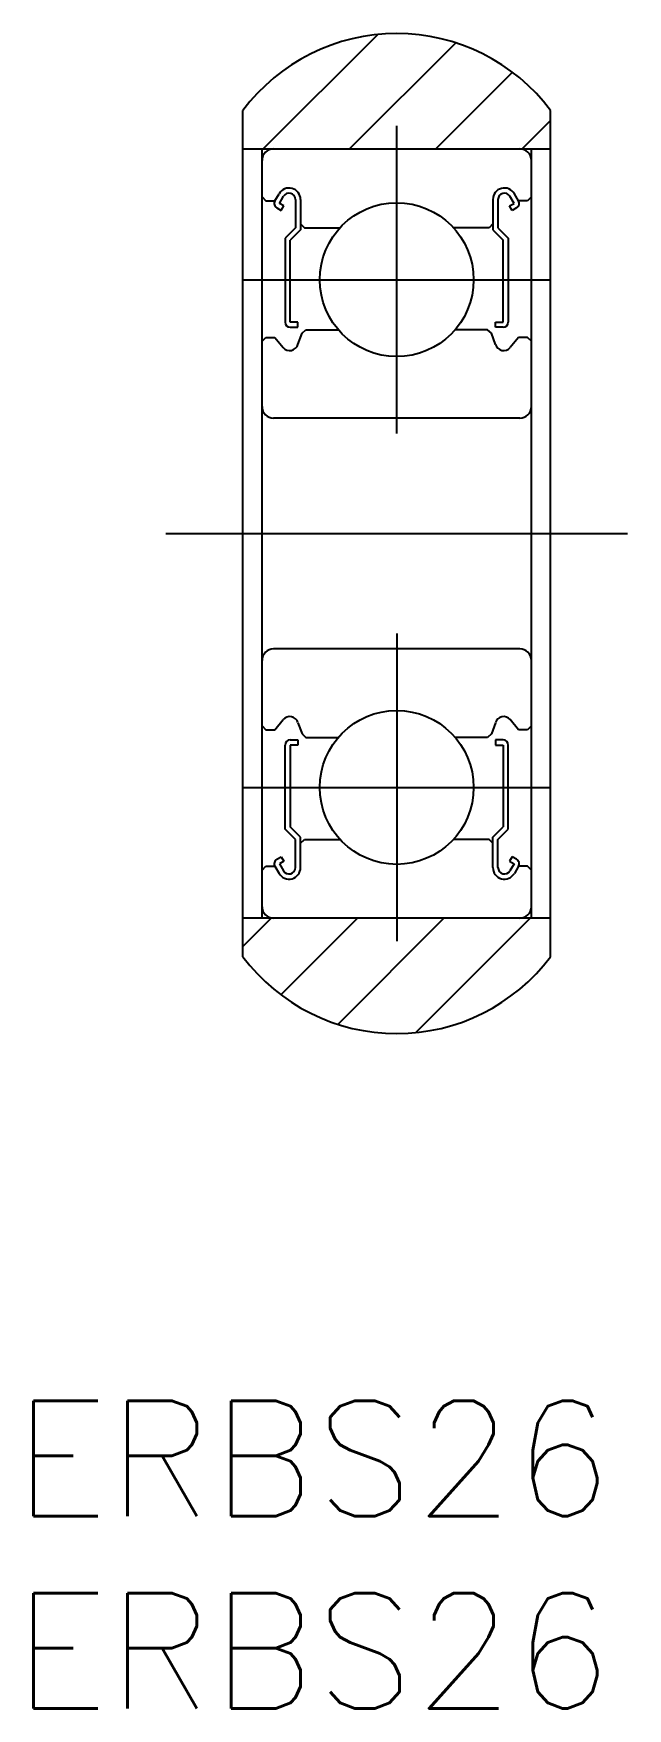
# Model space of a CAD drawing. Extents: x -9.4 to 6, y -30.5 to 13.
import ezdxf

# ---------------------------------------------------------------- set-up
doc = ezdxf.new("R2010")
doc.units = 0
doc.linetypes.add('CENTER', pattern=[50.8, 31.75, -6.35, 6.35, -6.35])
doc.layers.get('0').update_dxf_attribs({"linetype": 'CONTINUOUS'})
doc.layers.add('CENTER', color=1, linetype='CONTINUOUS')
doc.styles.get("Standard").update_dxf_attribs({"font": 'txt.shx', "height": 3, "bigfont": 'bigfont.shx'})

msp = doc.modelspace()

# ---------------------------------------------------------------- linework, layer by layer
at = {"color": 3, "linetype": 'CONTINUOUS'}
for p, q in [((-3.47, 10), (-0.495, 12.975)), ((-1.225, 10), (1.534, 12.759)), ((1.02, 10), (3.011, 11.992)), ((3.265, 10), (4, 10.735)), ((-4, -10.735), (-3.265, -10)), ((-3.011, -11.992), (-1.02, -10)), ((-1.534, -12.759), (1.225, -10)), ((0.495, -12.975), (3.47, -10))]:
    msp.add_line(p, q, dxfattribs=at)
at = {"color": 7, "linetype": 'CONTINUOUS'}
for p, q in [((-4, -11), (-4, 11)), ((4, -11), (4, 11)), ((-4, 10), (4, 10)), ((-3.5, -10), (-3.5, 10)), ((3.5, -10), (3.5, 10)), ((-3.5, 8.75), (-3.4, 8.65)), ((-3.167, 8.65), (-3.058, 8.834)), ((-3.051, 8.583), (-2.942, 8.767)), ((3.051, 8.583), (2.942, 8.767)), ((3.167, 8.65), (3.058, 8.834)), ((3.5, 8.75), (3.4, 8.65)), ((-3.4, 8.65), (-3.167, 8.65)), ((-3.118, 8.468), (-3.002, 8.401)), ((-2.936, 8.517), (-3.051, 8.583)), ((-3.002, 8.401), (-2.936, 8.517)), ((-2.633, 8.684), (-2.633, 7.95)), ((-2.5, 8.684), (-2.5, 7.895)), ((2.5, 8.684), (2.5, 7.895)), ((2.633, 8.684), (2.633, 7.95)), ((2.936, 8.517), (3.051, 8.583)), ((3.002, 8.401), (2.936, 8.517)), ((3.118, 8.468), (3.002, 8.401)), ((3.4, 8.65), (3.167, 8.65)), ((-2.633, 7.95), (-2.9, 7.683)), ((-2.5, 7.895), (-2.767, 7.628)), ((-2.5, 8.05), (-2.4, 7.95)), ((-2.4, 7.95), (-1.476, 7.95)), ((2.4, 7.95), (1.476, 7.95)), ((2.5, 8.05), (2.4, 7.95)), ((2.5, 7.895), (2.767, 7.628)), ((2.633, 7.95), (2.9, 7.683)), ((-2.9, 7.683), (-2.9, 5.498)), ((-2.767, 5.498), (-2.767, 7.628)), ((2.767, 5.498), (2.767, 7.628)), ((2.9, 7.683), (2.9, 5.498)), ((-2.567, 5.498), (-2.767, 5.498)), ((-2.767, 5.365), (-2.567, 5.365)), ((-2.567, 5.365), (-2.567, 5.498)), ((-2.461, 5.206), (-2.361, 5.3)), ((-2.361, 5.3), (-1.52, 5.3)), ((2.361, 5.3), (1.52, 5.3)), ((2.461, 5.206), (2.361, 5.3)), ((2.567, 5.365), (2.567, 5.498)), ((2.567, 5.498), (2.767, 5.498)), ((2.767, 5.365), (2.567, 5.365)), ((-3.5, 5), (-3.4, 5.1)), ((-3.4, 5.1), (-3.167, 5.1)), ((-3.167, 5.1), (-2.952, 4.838)), ((-2.567, 4.917), (-2.461, 5.206)), ((2.567, 4.917), (2.461, 5.206)), ((3.167, 5.1), (2.952, 4.838)), ((3.4, 5.1), (3.167, 5.1)), ((3.5, 5), (3.4, 5.1)), ((3.2, 3), (-3.2, 3)), ((3.2, -3), (-3.2, -3)), ((3.5, -4.35), (3.5, -4.35)), ((-3.5, -5), (-3.4, -5.1)), ((-3.4, -5.1), (-3.167, -5.1)), ((-3.167, -5.1), (-2.952, -4.838)), ((-2.567, -4.917), (-2.461, -5.206)), ((-2.461, -5.206), (-2.361, -5.3)), ((2.461, -5.206), (2.361, -5.3)), ((2.567, -4.917), (2.461, -5.206)), ((3.167, -5.1), (2.952, -4.838)), ((3.4, -5.1), (3.167, -5.1)), ((3.5, -5), (3.4, -5.1)), ((-2.9, -7.683), (-2.9, -5.498)), ((-2.767, -5.365), (-2.567, -5.365)), ((-2.767, -5.498), (-2.767, -7.628)), ((-2.567, -5.498), (-2.767, -5.498)), ((-2.567, -5.365), (-2.567, -5.498)), ((-2.361, -5.3), (-1.52, -5.3)), ((2.361, -5.3), (1.52, -5.3)), ((2.567, -5.365), (2.567, -5.498)), ((2.767, -5.365), (2.567, -5.365)), ((2.567, -5.498), (2.767, -5.498)), ((2.767, -5.498), (2.767, -7.628)), ((2.9, -7.683), (2.9, -5.498)), ((3.5, -7.025), (3.5, -7.025)), ((-2.633, -7.95), (-2.9, -7.683)), ((-2.5, -7.895), (-2.767, -7.628)), ((2.5, -7.895), (2.767, -7.628)), ((2.633, -7.95), (2.9, -7.683)), ((-2.633, -8.684), (-2.633, -7.95)), ((-2.5, -8.684), (-2.5, -7.895)), ((-2.5, -8.05), (-2.4, -7.95)), ((-2.4, -7.95), (-1.476, -7.95)), ((2.4, -7.95), (1.476, -7.95)), ((2.5, -8.05), (2.4, -7.95)), ((2.5, -8.684), (2.5, -7.895)), ((2.633, -8.684), (2.633, -7.95)), ((-3.5, -8.75), (-3.4, -8.65)), ((-3.4, -8.65), (-3.167, -8.65)), ((-3.167, -8.65), (-3.058, -8.834)), ((-3.118, -8.468), (-3.002, -8.401)), ((-2.936, -8.517), (-3.051, -8.583)), ((-3.051, -8.583), (-2.942, -8.767)), ((-3.002, -8.401), (-2.936, -8.517)), ((3.002, -8.401), (2.936, -8.517)), ((2.936, -8.517), (3.051, -8.583)), ((3.051, -8.583), (2.942, -8.767)), ((3.118, -8.468), (3.002, -8.401)), ((3.167, -8.65), (3.058, -8.834)), ((3.4, -8.65), (3.167, -8.65)), ((3.5, -8.75), (3.4, -8.65)), ((4, -10), (-4, -10))]:
    msp.add_line(p, q, dxfattribs=at)
for centre in [(0, 6.6), (0, -6.6)]:
    msp.add_circle(centre, 2, dxfattribs=at)
for centre, radius, start, end in [((0, 8), 5, 36.8699, 143.1301), ((-3.2, 9.7), 0.3, 90, 180), ((3.2, 9.7), 0.3, 0, 90), ((-2.799, 8.684), 0.299, 0, 150.0002), ((-2.799, 8.684), 0.166, 0, 150.0044), ((2.799, 8.684), 0.299, 29.9998, 180), ((2.799, 8.684), 0.166, 29.9956, 180), ((-3.051, 8.583), 0.133, 149.9969, 240.0013), ((3.051, 8.583), 0.133, 299.9987, 30.0031), ((-2.767, 5.498), 0.133, 180, 270), ((2.767, 5.498), 0.133, 270, 360), ((-2.781, 4.981), 0.224, 220.001, 343.1517), ((2.781, 4.981), 0.224, 196.8483, 319.999), ((-3.2, 3.3), 0.3, 180, 270), ((3.2, 3.3), 0.3, 270, 0), ((-3.2, -3.3), 0.3, 90, 180), ((3.2, -3.3), 0.3, 0, 90), ((-2.781, -4.981), 0.224, 16.8483, 139.999), ((2.781, -4.981), 0.224, 40.001, 163.1517), ((-2.767, -5.498), 0.133, 90, 180), ((2.767, -5.498), 0.133, 0, 90), ((-3.051, -8.583), 0.133, 119.9987, 210.0031), ((-2.799, -8.684), 0.299, 209.9998, 0), ((-2.799, -8.684), 0.166, 209.9956, 0), ((2.799, -8.684), 0.299, 180, 330.0002), ((2.799, -8.684), 0.166, 180, 330.0044), ((3.051, -8.583), 0.133, 329.9969, 60.0013), ((-3.2, -9.7), 0.3, 180, 270), ((3.2, -9.7), 0.3, 270, 0), ((0, -8), 5, 216.8699, 323.1301)]:
    msp.add_arc(centre, radius, start, end, dxfattribs=at)
at = {"layer": 'CENTER', "color": 1, "linetype": 'CENTER'}
for p, q in [((0, 2.6), (0, 10.6)), ((-4, 6.6), (3.999, 6.6)), ((-6, 0), (6, 0)), ((0, -2.6), (0, -10.6)), ((-4, -6.6), (4, -6.6))]:
    msp.add_line(p, q, dxfattribs=at)

# ---------------------------------------------------------------- texts
at = {"color": 7, "linetype": 'CONTINUOUS'}
for p in [(-9.957, -25.545), (-9.957, -30.545)]:
    msp.add_text('ERBS26', height=3, dxfattribs=at).set_placement(p)

doc.saveas('drawing.dxf')
